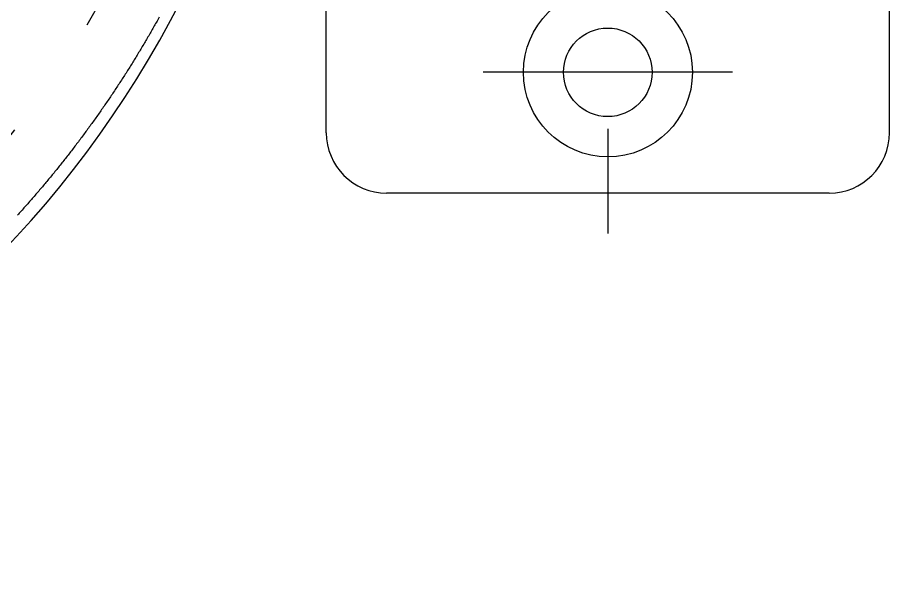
# Model space of a CAD drawing. Extents: x -139 to 76, y -217 to 47.
# Drawn here: x 30.65 to 74, y -45 to -17.28 of the extents above; entities that cross this region are included whole.
import ezdxf

# ---------------------------------------------------------------- set-up
doc = ezdxf.new("R2010")
doc.units = 0
doc.linetypes.add('CENTER', pattern=[50.8, 31.75, -6.35, 6.35, -6.35])
doc.linetypes.add('DASHED', pattern=[19.05, 12.7, -6.35])
doc.layers.get('0').update_dxf_attribs({"linetype": 'CONTINUOUS'})
doc.layers.add('CENTER', color=1, linetype='CONTINUOUS')

msp = doc.modelspace()

# ---------------------------------------------------------------- linework, layer by layer
at = {"color": 7, "linetype": 'CONTINUOUS'}
for p, q in [((74, -23), (74, 0)), ((74, -23), (74, 0)), ((46, -23), (46, -12.5)), ((71, -26), (49, -26))]:
    msp.add_line(p, q, dxfattribs=at)
at = {"color": 7}
msp.add_polyline3d([(37.688, -17.269, 0), (37.655, -17.33, 0), (37.621, -17.391, 0), (37.587, -17.452, 0), (37.553, -17.513, 0), (37.519, -17.574, 0), (37.484, -17.635, 0), (37.45, -17.696, 0), (37.416, -17.757, 0), (37.381, -17.817, 0), (37.346, -17.878, 0), (37.312, -17.939, 0), (37.277, -17.999, 0), (37.242, -18.06, 0), (37.207, -18.12, 0), (37.172, -18.181, 0), (37.137, -18.241, 0), (37.102, -18.302, 0), (37.067, -18.362, 0), (37.032, -18.422, 0), (36.996, -18.483, 0), (36.961, -18.543, 0), (36.925, -18.603, 0), (36.889, -18.663, 0), (36.853, -18.723, 0), (36.818, -18.784, 0), (36.782, -18.843, 0), (36.746, -18.904, 0), (36.71, -18.963, 0), (36.673, -19.023, 0), (36.637, -19.083, 0), (36.601, -19.143, 0), (36.564, -19.203, 0), (36.528, -19.263, 0), (36.491, -19.323, 0), (36.454, -19.382, 0), (36.418, -19.442, 0), (36.381, -19.502, 0), (36.344, -19.561, 0), (36.307, -19.621, 0), (36.27, -19.68, 0), (36.232, -19.739, 0), (36.195, -19.799, 0), (36.157, -19.858, 0), (36.12, -19.918, 0), (36.082, -19.977, 0), (36.045, -20.036, 0), (36.007, -20.095, 0), (35.969, -20.155, 0), (35.931, -20.214, 0), (35.893, -20.273, 0), (35.855, -20.332, 0), (35.817, -20.391, 0), (35.779, -20.45, 0), (35.74, -20.509, 0), (35.702, -20.568, 0), (35.663, -20.627, 0), (35.624, -20.686, 0), (35.586, -20.744, 0), (35.547, -20.803, 0), (35.508, -20.862, 0), (35.469, -20.921, 0), (35.43, -20.979, 0), (35.391, -21.038, 0), (35.352, -21.096, 0), (35.312, -21.155, 0), (35.273, -21.213, 0), (35.233, -21.272, 0), (35.194, -21.33, 0), (35.154, -21.388, 0), (35.114, -21.447, 0), (35.074, -21.505, 0), (35.034, -21.563, 0), (34.994, -21.621, 0), (34.954, -21.679, 0), (34.914, -21.737, 0), (34.874, -21.795, 0), (34.834, -21.853, 0), (34.793, -21.911, 0), (34.753, -21.969, 0), (34.712, -22.026, 0), (34.672, -22.084, 0), (34.631, -22.142, 0), (34.59, -22.199, 0), (34.549, -22.256, 0), (34.508, -22.314, 0), (34.468, -22.371, 0), (34.426, -22.428, 0), (34.385, -22.486, 0), (34.344, -22.543, 0), (34.303, -22.6, 0), (34.262, -22.657, 0), (34.22, -22.714, 0), (34.179, -22.77, 0), (34.138, -22.827, 0), (34.096, -22.884, 0), (34.054, -22.941, 0), (34.013, -22.997, 0), (33.971, -23.053, 0), (33.929, -23.11, 0), (33.887, -23.166, 0), (33.845, -23.223, 0), (33.803, -23.279, 0), (33.761, -23.335, 0), (33.719, -23.391, 0), (33.676, -23.447, 0), (33.634, -23.503, 0), (33.592, -23.559, 0), (33.549, -23.615, 0), (33.507, -23.671, 0), (33.464, -23.726, 0), (33.422, -23.782, 0), (33.379, -23.837, 0), (33.336, -23.893, 0), (33.293, -23.948, 0), (33.25, -24.004, 0), (33.207, -24.059, 0), (33.164, -24.114, 0), (33.121, -24.169, 0), (33.078, -24.224, 0), (33.035, -24.279, 0), (32.992, -24.334, 0), (32.948, -24.389, 0), (32.905, -24.444, 0), (32.861, -24.499, 0), (32.818, -24.553, 0), (32.774, -24.608, 0), (32.73, -24.663, 0), (32.686, -24.717, 0), (32.642, -24.771, 0), (32.599, -24.826, 0), (32.555, -24.88, 0), (32.511, -24.934, 0), (32.466, -24.988, 0), (32.422, -25.043, 0), (32.378, -25.096, 0), (32.334, -25.15, 0), (32.289, -25.204, 0), (32.245, -25.258, 0), (32.2, -25.312, 0), (32.156, -25.366, 0), (32.111, -25.419, 0), (32.066, -25.473, 0), (32.021, -25.526, 0), (31.977, -25.579, 0), (31.932, -25.633, 0), (31.887, -25.686, 0), (31.841, -25.739, 0), (31.796, -25.793, 0), (31.751, -25.846, 0), (31.706, -25.899, 0), (31.661, -25.951, 0), (31.615, -26.004, 0), (31.57, -26.057, 0), (31.524, -26.11, 0), (31.479, -26.163, 0), (31.433, -26.215, 0), (31.387, -26.268, 0), (31.341, -26.32, 0), (31.296, -26.373, 0), (31.25, -26.425, 0), (31.204, -26.477, 0), (31.158, -26.53, 0), (31.111, -26.582, 0), (31.065, -26.634, 0), (31.019, -26.686, 0), (30.973, -26.738, 0), (30.926, -26.79, 0), (30.88, -26.841, 0), (30.833, -26.893, 0), (30.787, -26.945, 0), (30.74, -26.997, 0), (30.693, -27.048, 0), (30.646, -27.1, 0)], dxfattribs=at)
at = {"color": 7, "linetype": 'CONTINUOUS'}
for centre, radius in [((60, -20), 4.2), ((59.992, -20), 2.2)]:
    msp.add_circle(centre, radius, dxfattribs=at)
for centre, radius, start, end in [((-7.873, 7.377), 52.377, 262.2208, 339.147), ((49, -23), 3, 180, 270), ((71, -23), 3, 270, 0)]:
    msp.add_arc(centre, radius, start, end, dxfattribs=at)
at = {"color": 3, "linetype": 'DASHED'}
for centre, radius, start, end in [((3.24, 2.348), 31.388, 251.5586, 332.9935), ((-7.873, 7.377), 48.877, 262.2208, 333.8195)]:
    msp.add_arc(centre, radius, start, end, dxfattribs=at)
at = {"layer": 'CENTER', "color": 1, "linetype": 'CENTER'}
for p, q in [((60, 28), (60, -28)), ((66.2, -20), (53.8, -20))]:
    msp.add_line(p, q, dxfattribs=at)

doc.saveas('drawing.dxf')
